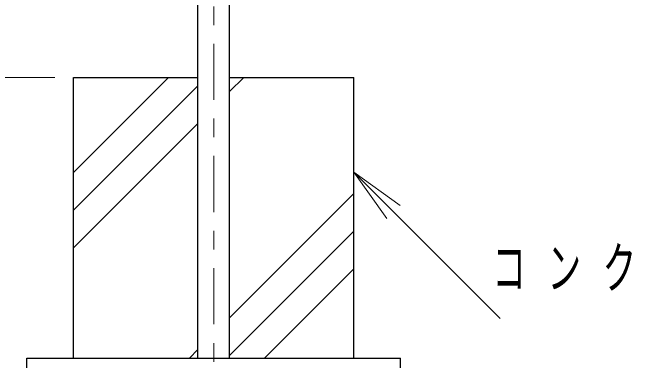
# Model space of a CAD drawing. Units: millimetres on the paper, scale 1:20. Extents: x 475 to 840, y -5 to 257.
# Drawn here: x 554.4 to 588.45, y 100.22 to 118.8 of the extents above; entities that cross this region are included whole.
import ezdxf

# ---------------------------------------------------------------- set-up
doc = ezdxf.new("R2010")
doc.units = ezdxf.units.MM
doc.linetypes.add('USER2', pattern=[6, 3, -1, 1, -1])
doc.layers.add('LY_1', color=7, linetype='Continuous', lineweight=13)
doc.styles.add('ＭＳ ゴシック', font='')
doc.styles.get('ＭＳ ゴシック').set_extended_font_data('MS Gothic')

# ---------------------------------------------------------------- blocks, each defined once
blk = doc.blocks.new('open_arrow')
at = {"color": 0, "linetype": 'Continuous', "lineweight": -2}
blk.add_lwpolyline([(7.5, 1.25), (0, 0), (7.5, -1.25)], dxfattribs=at)

msp = doc.modelspace()

# ---------------------------------------------------------------- linework, layer by layer
at = {"layer": 'LY_1', "color": 4, "lineweight": 25}
for p, q in [((564.298, 100.337), (564.298, 156.578)), ((565.998, 100.337), (565.998, 156.578))]:
    msp.add_line(p, q, dxfattribs=at)
at = {"layer": 'LY_1', "color": 4, "linetype": 'USER2'}
msp.add_line((565.148, 90.141), (565.148, 156.578), dxfattribs=at)
at = {"layer": 'LY_1'}
for p, q in [((556.648, 115.337), (544.148, 115.337)), ((557.648, 110.261), (562.724, 115.337)), ((565.998, 114.581), (566.754, 115.337)), ((557.648, 108.246), (564.298, 114.896)), ((557.648, 106.231), (564.298, 112.881)), ((572.648, 110.27), (580.467, 102.451)), ((565.998, 102.489), (572.648, 109.139)), ((565.998, 100.474), (572.648, 107.124)), ((567.876, 100.337), (572.648, 105.109)), ((563.846, 100.337), (564.298, 100.789))]:
    msp.add_line(p, q, dxfattribs=at)
at = {"layer": 'LY_1', "color": 40, "lineweight": 25}
for p, q in [((557.648, 115.337), (564.298, 115.337)), ((557.648, 100.337), (557.648, 115.337)), ((565.998, 115.337), (572.648, 115.337)), ((572.648, 100.337), (572.648, 115.337)), ((555.148, 100.337), (575.148, 100.337)), ((555.148, 92.837), (555.148, 100.337)), ((575.148, 92.837), (575.148, 100.337))]:
    msp.add_line(p, q, dxfattribs=at)

# ---------------------------------------------------------------- block references
at = {"layer": 'LY_1', "xscale": 0.4, "yscale": 0.4, "rotation": 315}
msp.add_blockref('open_arrow', (572.648, 110.27), dxfattribs=at)

# ---------------------------------------------------------------- texts
at = {"layer": 'LY_1', "insert": (580.051, 105.101), "char_height": 2.199, "attachment_point": 4, "style": 'ＭＳ ゴシック'}
msp.add_mtext('\\T1.64;\\W0.6;コンクリート', dxfattribs=at)

doc.saveas('drawing.dxf')
